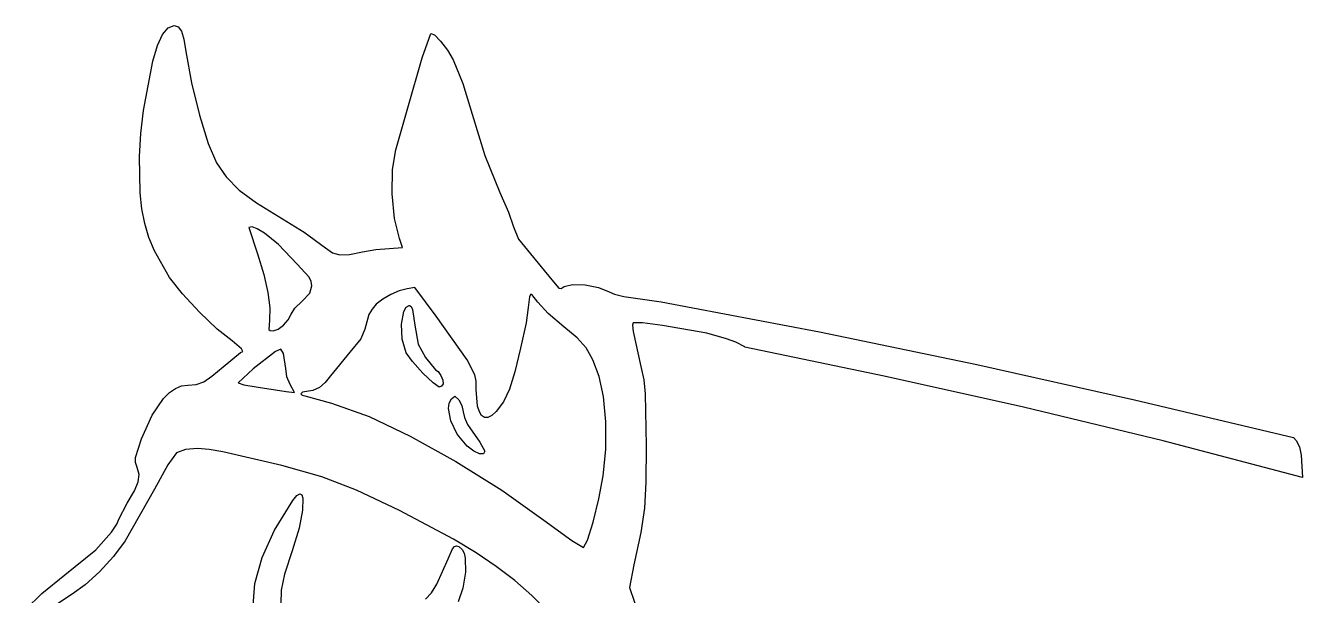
# Model space of a CAD drawing. Extents: x 10 to 200, y 50 to 247.
# Drawn here: x 46 to 200.4, y 177.7 to 246.6 of the extents above; entities that cross this region are included whole.
import ezdxf

# ---------------------------------------------------------------- set-up
doc = ezdxf.new("R2010")
doc.units = 0
doc.header["$MEASUREMENT"] = 0
doc.layers.add('Layer 1', color=7, linetype='Continuous')

msp = doc.modelspace()

# ---------------------------------------------------------------- linework, layer by layer
at = {"layer": 'Layer 1'}
for p, q in [((61.927514, 244.19575), (62.536682, 245.545611)), ((62.536682, 245.545611), (63.213103, 246.352812)), ((63.213103, 246.352812), (63.958828, 246.621056)), ((63.958828, 246.621056), (64.452891, 246.466756)), ((63.958828, 246.621056), (63.958828, 246.621056)), ((64.452891, 246.466756), (64.828927, 245.947946)), ((64.828927, 245.947946), (65.124896, 244.98076)), ((93.95866, 242.729681), (94.976815, 245.650917)), ((94.976815, 245.650917), (95.41113, 245.492787)), ((95.41113, 245.492787), (96.157803, 244.740327)), ((61.383551, 242.299528), (61.927514, 244.19575)), ((65.124896, 244.98076), (65.378759, 243.481334)), ((96.157803, 244.740327), (96.995285, 243.651617)), ((65.378759, 243.481334), (66.051898, 239.709546)), ((92.225148, 236.67272), (93.95866, 242.729681)), ((96.995285, 243.651617), (97.702023, 242.484736)), ((97.702023, 242.484736), (98.873466, 239.629975)), ((60.242415, 236.348026), (61.383551, 242.299528)), ((66.051898, 239.709546), (67.002824, 235.789509)), ((98.873466, 239.629975), (99.986259, 235.887789)), ((59.9251, 233.558921), (60.242415, 236.348026)), ((90.76994, 231.59272), (92.225148, 236.67272)), ((67.002824, 235.789509), (68.061145, 232.348561)), ((99.986259, 235.887789), (101.496492, 230.895101)), ((59.760773, 230.781331), (59.9251, 233.558921)), ((68.061145, 232.348561), (69.056467, 230.014039)), ((90.348809, 229.225366), (90.76994, 231.59272)), ((59.83015, 226.384119), (59.760773, 230.781331)), ((69.056467, 230.014039), (70.247057, 228.319481)), ((101.496492, 230.895101), (103.346467, 226.424525)), ((90.29392, 226.277647), (90.348809, 229.225366)), ((70.247057, 228.319481), (71.829316, 226.735363)), ((60.05059, 224.469004), (59.83015, 226.384119)), ((71.829316, 226.735363), (73.892669, 225.183238)), ((90.582874, 223.312968), (90.29392, 226.277647)), ((103.346467, 226.424525), (104.376946, 224.072893)), ((60.407667, 222.69115), (60.05059, 224.469004)), ((73.892669, 225.183238), (76.526537, 223.584664)), ((104.376946, 224.072893), (104.995703, 222.288206)), ((60.910983, 221.011756), (60.407667, 222.69115)), ((76.526537, 223.584664), (79.687986, 221.63777)), ((91.193273, 220.894734), (90.582874, 223.312968)), ((61.570139, 219.392022), (60.910983, 221.011756)), ((73.404453, 222.270567), (72.98994, 222.200011)), ((72.98994, 222.200011), (74.048273, 219.016192)), ((73.993076, 222.058059), (73.404453, 222.270567)), ((73.404453, 222.270567), (73.404453, 222.270567)), ((74.870007, 221.526022), (73.993076, 222.058059)), ((76.552995, 220.136261), (74.870007, 221.526022)), ((79.687986, 221.63777), (82.267995, 219.739386)), ((91.581328, 219.783484), (91.193273, 220.894734)), ((104.995703, 222.288206), (105.597331, 220.804818)), ((105.597331, 220.804818), (107.050634, 219.007372)), ((63.394384, 216.176331), (61.570139, 219.392022)), ((78.846051, 217.77265), (76.552995, 220.136261)), ((82.267995, 219.739386), (83.11012, 219.161506)), ((85.14845, 218.9497), (86.739453, 219.271956)), ((86.739453, 219.271956), (88.326682, 219.538954)), ((88.326682, 219.538954), (89.940912, 219.651192)), ((89.940912, 219.651192), (91.581328, 219.783484)), ((74.048273, 219.016192), (74.805606, 216.540027)), ((80.259293, 216.18643), (78.846051, 217.77265)), ((83.11012, 219.161506), (84.004472, 218.90558)), ((84.004472, 218.90558), (85.14845, 218.9497)), ((107.050634, 219.007372), (109.625912, 215.87647)), ((64.95262, 214.167989), (63.394384, 216.176331)), ((74.805606, 216.540027), (75.296027, 214.363414)), ((80.516205, 215.65958), (80.259293, 216.18643)), ((80.361739, 214.250436), (80.583481, 215.144456)), ((80.583481, 215.144456), (80.516205, 215.65958)), ((92.110495, 214.791678), (91.147943, 214.530777)), ((93.045356, 214.950428), (92.110495, 214.791678)), ((95.647092, 211.493206), (93.045356, 214.950428)), ((93.045356, 214.950428), (93.045356, 214.950428)), ((109.625912, 215.87647), (110.444562, 214.867562)), ((110.444562, 214.867562), (110.730931, 214.851436)), ((110.730931, 214.851436), (111.107578, 215.065081)), ((111.107578, 215.065081), (112.131884, 215.314833)), ((112.131884, 215.314833), (113.655081, 215.261717)), ((113.655081, 215.261717), (115.262721, 214.953737)), ((115.262721, 214.953737), (116.540356, 214.4389)), ((67.005273, 211.950933), (64.95262, 214.167989)), ((75.296027, 214.363414), (75.517554, 212.497947)), ((78.555531, 212.44271), (79.428134, 213.301192)), ((79.428134, 213.301192), (80.361739, 214.250436)), ((89.176212, 213.538923), (88.38869, 212.921956)), ((90.132906, 214.094195), (89.176212, 213.538923)), ((91.147943, 214.530777), (90.132906, 214.094195)), ((106.927162, 213.821539), (106.768412, 212.525081)), ((107.034347, 214.097849), (106.927162, 213.821539)), ((107.189234, 214.11185), (107.034347, 214.097849)), ((107.90612, 213.17772), (107.189234, 214.11185)), ((109.16186, 211.796968), (107.90612, 213.17772)), ((116.540356, 214.4389), (117.210406, 214.137112)), ((117.210406, 214.137112), (118.316128, 213.864574)), ((118.316128, 213.864574), (122.83744, 213.230636)), ((122.83744, 213.230636), (141.971642, 209.581119)), ((69.148661, 209.932756), (67.005273, 211.950933)), ((75.517554, 212.497947), (75.468203, 210.95522)), ((77.730979, 211.035326), (78.087578, 211.74015)), ((78.087578, 211.74015), (78.555531, 212.44271)), ((87.500303, 211.699409), (87.004037, 209.896886)), ((87.881724, 212.353062), (87.500303, 211.699409)), ((88.38869, 212.921956), (87.881724, 212.353062)), ((91.429197, 210.524347), (91.731659, 212.061385)), ((91.731659, 212.061385), (92.012934, 212.558385)), ((92.012934, 212.558385), (92.375078, 212.789664)), ((92.375078, 212.789664), (92.427995, 212.789664)), ((92.427995, 212.789664), (92.61451, 212.673293)), ((92.427995, 212.789664), (92.427995, 212.789664)), ((92.61451, 212.673293), (92.768277, 212.287352)), ((92.768277, 212.287352), (93.062995, 210.408414)), ((99.368898, 206.210359), (95.647092, 211.493206)), ((106.768412, 212.525081), (106.503828, 210.690636)), ((111.054662, 210.187928), (109.16186, 211.796968)), ((75.468203, 210.95522), (75.412436, 209.888932)), ((76.52003, 209.899335), (77.16494, 210.381136)), ((77.16494, 210.381136), (77.730979, 211.035326)), ((91.502662, 208.686808), (91.429197, 210.524347)), ((93.062995, 210.408414), (93.472329, 208.120264)), ((106.503828, 210.690636), (105.833551, 207.61265)), ((112.658515, 208.872492), (111.054662, 210.187928)), ((119.433134, 210.681817), (119.362992, 210.402725)), ((119.362992, 210.402725), (119.4618, 209.632204)), ((120.558032, 210.673108), (119.433134, 210.681817)), ((123.000946, 210.377804), (120.558032, 210.673108)), ((128.358412, 209.420636), (123.000946, 210.377804)), ((70.979106, 208.521053), (69.148661, 209.932756)), ((72.116638, 207.550186), (70.979106, 208.521053)), ((75.412436, 209.888932), (75.579335, 209.739288)), ((75.579335, 209.739288), (75.926815, 209.711678)), ((75.926815, 209.711678), (76.52003, 209.899335)), ((86.508812, 208.734212), (85.187231, 207.14522)), ((87.004037, 209.896886), (86.508812, 208.734212)), ((91.987023, 207.057025), (91.502662, 208.686808)), ((113.758478, 207.641864), (112.658515, 208.872492)), ((119.4618, 209.632204), (120.394453, 205.39015)), ((130.719278, 208.761722), (128.358412, 209.420636)), ((131.871797, 208.333083), (130.719278, 208.761722)), ((141.971642, 209.581119), (161.001003, 205.632056)), ((69.867856, 205.372511), (71.993342, 207.092303)), ((71.993342, 207.092303), (72.239603, 207.219361)), ((72.239603, 207.219361), (72.116638, 207.550186)), ((76.191398, 207.206956), (73.521105, 205.124888)), ((76.852856, 207.515636), (76.191398, 207.206956)), ((77.179176, 206.968831), (76.852856, 207.515636)), ((76.852856, 207.515636), (76.852856, 207.515636)), ((77.443759, 205.178484), (77.179176, 206.968831)), ((85.187231, 207.14522), (82.850078, 204.2789)), ((92.769288, 205.988229), (91.987023, 207.057025)), ((93.472329, 208.120264), (94.332995, 206.474942)), ((105.833551, 207.61265), (105.152813, 204.749286)), ((114.573685, 206.189372), (113.758478, 207.641864)), ((132.944523, 207.789039), (131.871797, 208.333083)), ((132.944523, 207.744942), (132.944523, 207.789039)), ((149.798481, 204.213841), (132.944523, 207.744942)), ((68.529924, 204.222677), (69.867856, 205.372511)), ((94.022325, 204.606943), (92.769288, 205.988229)), ((94.332995, 206.474942), (95.53244, 204.993275)), ((100.304262, 204.381037), (99.368898, 206.210359)), ((115.323273, 204.208345), (114.573685, 206.189372)), ((120.394453, 205.39015), (120.721924, 203.779267)), ((161.001003, 205.632056), (180.060318, 201.383445)), ((67.531936, 203.551052), (68.529924, 204.222677)), ((73.521105, 205.124888), (71.684662, 203.423414)), ((77.590995, 204.147905), (77.443759, 205.178484)), ((77.964106, 203.220567), (77.590995, 204.147905)), ((82.850078, 204.2789), (82.231912, 203.479612)), ((95.263128, 203.412209), (94.022325, 204.606943)), ((95.53244, 204.993275), (95.860069, 204.786533)), ((95.860069, 204.786533), (96.197526, 204.300851)), ((96.197526, 204.300851), (96.43395, 203.738048)), ((100.448917, 203.614141), (100.304262, 204.381037)), ((105.152813, 204.749286), (104.48809, 202.665022)), ((115.863497, 201.777994), (115.323273, 204.208345)), ((120.721924, 203.779267), (120.907205, 202.082006)), ((166.65244, 200.473058), (149.798481, 204.213841)), ((62.674166, 201.540829), (63.379594, 202.249997)), ((63.379594, 202.249997), (64.103368, 202.755479)), ((64.103368, 202.755479), (64.846016, 203.058137)), ((64.846016, 203.058137), (65.608065, 203.158831)), ((65.608065, 203.158831), (66.63696, 203.236736)), ((66.63696, 203.236736), (67.531936, 203.551052)), ((71.684662, 203.423414), (72.393489, 203.194954)), ((72.393489, 203.194954), (74.10119, 202.911886)), ((74.10119, 202.911886), (77.505495, 202.38272)), ((77.505495, 202.38272), (78.493273, 202.268067)), ((78.493273, 202.268067), (77.964106, 203.220567)), ((79.471269, 202.30001), (79.278203, 202.118136)), ((79.939662, 202.3739), (79.471269, 202.30001)), ((80.741118, 202.504346), (79.939662, 202.3739)), ((81.517063, 202.880505), (80.741118, 202.504346)), ((82.231912, 203.479612), (81.517063, 202.880505)), ((96.00869, 202.903067), (95.263128, 203.412209)), ((96.263035, 203.020098), (96.00869, 202.903067)), ((96.458481, 203.299942), (96.263035, 203.020098)), ((96.43395, 203.738048), (96.458481, 203.299942)), ((100.480148, 202.620845), (100.448917, 203.614141)), ((100.64804, 200.613469), (100.480148, 202.620845)), ((104.48809, 202.665022), (103.755264, 201.140752)), ((61.316235, 199.507992), (62.674166, 201.540829)), ((79.278203, 202.118136), (79.420191, 201.931852)), ((79.420191, 201.931852), (79.763273, 201.853553)), ((79.763273, 201.853553), (82.991451, 200.982698)), ((82.991451, 200.982698), (87.524384, 199.348831)), ((97.122865, 200.322957), (97.215788, 200.95949)), ((97.215788, 200.95949), (97.472717, 201.474317)), ((97.472717, 201.474317), (97.878412, 201.835914)), ((97.878412, 201.835914), (98.38112, 201.368484)), ((97.878412, 201.835914), (97.878412, 201.835914)), ((98.38112, 201.368484), (98.753654, 200.688285)), ((98.753654, 200.688285), (98.910287, 199.922095)), ((103.755264, 201.140752), (102.870217, 199.957372)), ((116.139457, 198.706755), (115.863497, 201.777994)), ((120.907205, 202.082006), (121.011815, 195.829872)), ((180.060318, 201.383445), (199.284384, 196.835289)), ((60.025356, 196.650081), (61.316235, 199.507992)), ((87.524384, 199.348831), (92.50378, 197.000286)), ((97.38517, 198.814788), (97.122865, 200.322957)), ((98.910287, 199.922095), (99.039202, 199.239178)), ((99.039202, 199.239178), (99.420895, 198.39267)), ((100.850962, 199.93254), (100.64804, 200.613469)), ((101.127029, 199.473514), (100.850962, 199.93254)), ((101.471616, 199.241438), (101.127029, 199.473514)), ((101.880095, 199.241357), (101.471616, 199.241438)), ((102.347838, 199.47832), (101.880095, 199.241357)), ((102.870217, 199.957372), (102.347838, 199.47832)), ((183.506398, 196.432728), (166.65244, 200.473058)), ((98.171909, 197.209839), (97.38517, 198.814788)), ((99.420895, 198.39267), (100.912301, 196.270845)), ((116.135207, 195.376677), (116.139457, 198.706755)), ((59.267003, 194.396965), (60.025356, 196.650081)), ((92.50378, 197.000286), (98.019691, 193.935553)), ((99.395356, 195.768136), (98.171909, 197.209839)), ((100.912301, 196.270845), (101.529662, 195.159595)), ((200.360356, 192.00299), (183.506398, 196.432728)), ((199.284384, 196.835289), (199.601884, 196.464872)), ((199.601884, 196.464872), (199.9941, 195.696378)), ((64.232231, 194.947928), (63.211637, 193.502712)), ((65.310523, 195.367435), (64.232231, 194.947928)), ((66.78987, 195.485914), (65.310523, 195.367435)), ((68.207923, 195.374333), (66.78987, 195.485914)), ((66.78987, 195.485914), (66.78987, 195.485914)), ((69.850217, 195.08022), (68.207923, 195.374333)), ((76.989673, 193.441976), (69.850217, 195.08022)), ((100.194496, 195.157638), (99.395356, 195.768136)), ((100.876424, 194.835701), (100.194496, 195.157638)), ((101.351395, 194.827846), (100.876424, 194.835701)), ((101.529662, 195.159595), (101.351395, 194.827846)), ((115.834801, 192.169803), (116.135207, 195.376677)), ((121.011815, 195.829872), (120.979035, 191.411737)), ((199.9941, 195.696378), (200.219065, 194.688767)), ((200.219065, 194.688767), (200.360356, 192.00299)), ((59.27858, 193.815418), (59.267003, 194.396965)), ((59.48737, 193.201678), (59.27858, 193.815418)), ((59.712441, 192.34116), (59.48737, 193.201678)), ((63.211637, 193.502712), (61.577578, 190.564664)), ((81.823665, 192.078754), (76.989673, 193.441976)), ((98.019691, 193.935553), (103.573001, 190.450966)), ((59.164744, 190.365921), (59.62224, 191.45922)), ((59.62224, 191.45922), (59.712441, 192.34116)), ((86.004492, 190.441351), (81.823665, 192.078754)), ((115.304896, 189.389573), (115.834801, 192.169803)), ((61.577578, 190.564664), (58.032162, 184.311678)), ((58.287926, 188.871331), (59.164744, 190.365921)), ((78.797607, 189.811268), (79.163551, 190.009039)), ((79.163551, 190.009039), (79.387754, 189.882088)), ((79.163551, 190.009039), (79.163551, 190.009039)), ((79.387754, 189.882088), (79.514426, 189.493776)), ((91.184453, 187.980567), (86.004492, 190.441351)), ((103.573001, 190.450966), (108.664592, 186.842859)), ((120.979035, 191.411737), (120.798023, 188.279076)), ((57.282509, 186.948692), (58.287926, 188.871331)), ((76.093061, 185.620337), (78.308065, 189.215289)), ((78.308065, 189.215289), (78.797607, 189.811268)), ((79.514426, 189.493776), (79.475977, 188.037596)), ((114.603274, 186.577384), (115.304896, 189.389573)), ((57.037828, 186.323056), (57.282509, 186.948692)), ((79.475977, 188.037596), (79.049805, 185.84955)), ((97.734281, 184.539445), (91.184453, 187.980567)), ((108.664592, 186.842859), (112.04244, 184.364595)), ((120.798023, 188.279076), (120.3579, 185.32348)), ((54.504384, 183.253345), (56.398511, 185.372139)), ((56.398511, 185.372139), (57.037828, 186.323056)), ((74.580479, 182.312604), (76.093061, 185.620337)), ((79.049805, 185.84955), (78.237509, 183.138692)), ((113.915489, 184.400641), (114.603274, 186.577384)), ((120.3579, 185.32348), (119.547787, 181.436539)), ((58.032162, 184.311678), (56.6135, 182.41671)), ((100.458908, 182.895326), (97.734281, 184.539445)), ((97.830868, 183.637865), (98.07244, 183.738414)), ((98.07244, 183.738414), (98.390333, 183.628289)), ((98.07244, 183.738414), (98.07244, 183.738414)), ((112.04244, 184.364595), (113.427092, 183.526747)), ((113.427092, 183.526747), (113.915489, 184.400641)), ((50.738481, 180.210636), (54.504384, 183.253345)), ((56.6135, 182.41671), (54.939775, 180.58343)), ((73.719017, 179.151126), (74.580479, 182.312604)), ((78.237509, 183.138692), (77.305982, 180.311141)), ((97.067023, 182.150914), (97.593998, 183.347281)), ((97.593998, 183.347281), (97.830868, 183.637865)), ((98.390333, 183.628289), (98.769176, 183.279803)), ((98.769176, 183.279803), (98.997059, 182.8538)), ((98.997059, 182.8538), (99.135781, 182.216407)), ((99.135781, 182.216407), (99.161085, 180.52135)), ((102.900662, 181.241613), (100.458908, 182.895326)), ((95.717929, 179.069314), (97.067023, 182.150914)), ((105.122534, 179.532891), (102.900662, 181.241613)), ((119.547787, 181.436539), (118.992162, 178.684872)), ((47.955453, 177.97981), (50.738481, 180.210636)), ((54.939775, 180.58343), (53.207104, 179.00693)), ((73.45737, 175.994942), (73.719017, 179.151126)), ((77.305982, 180.311141), (76.874096, 178.379229)), ((99.161085, 180.52135), (98.875782, 178.622429)), ((107.187515, 177.723744), (105.122534, 179.532891)), ((45.990149, 176.007471), (47.955453, 177.97981)), ((51.611606, 177.882303), (49.852098, 176.70074)), ((53.207104, 179.00693), (51.611606, 177.882303)), ((76.874096, 178.379229), (76.863742, 176.705972)), ((94.332995, 177.2914), (95.050307, 178.055087)), ((95.050307, 178.055087), (95.717929, 179.069314)), ((98.875782, 178.622429), (98.310565, 176.947442)), ((109.158593, 175.768756), (107.187515, 177.723744)), ((118.992162, 178.684872), (120.226884, 175.148275))]:
    msp.add_line(p, q, dxfattribs=at)

doc.saveas('drawing.dxf')
